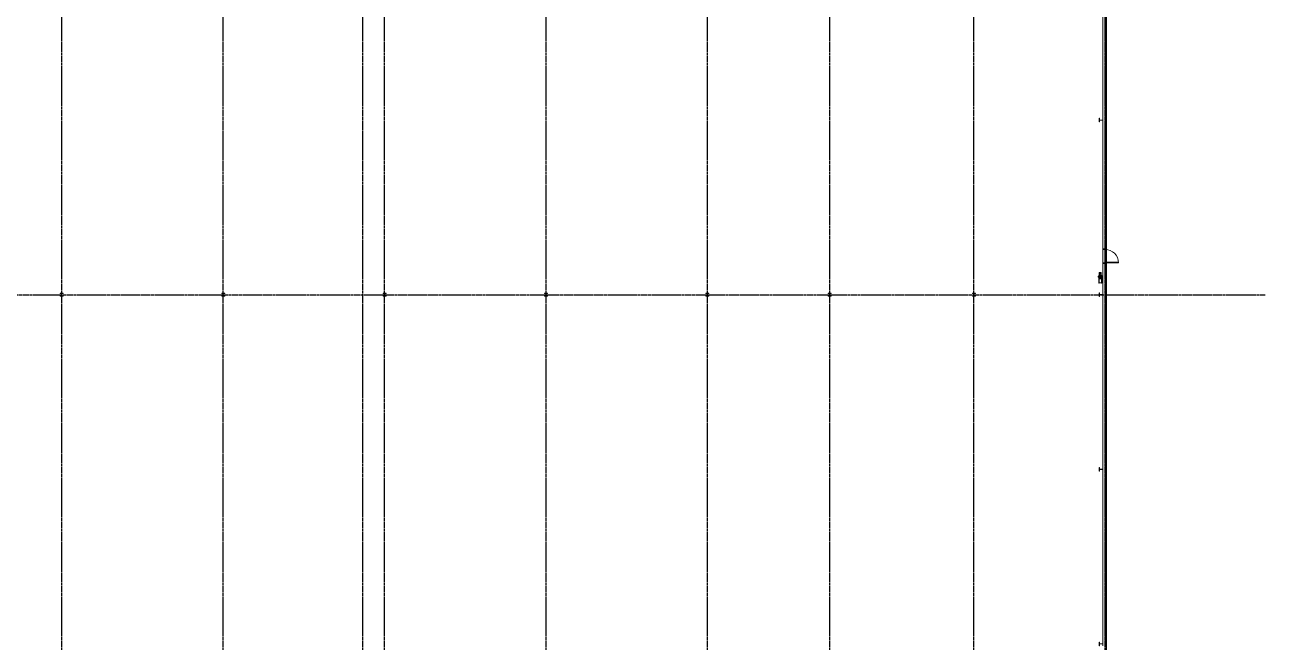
# Model space of a CAD drawing. Header units: millimetres. Extents: x -677815 to 406757, y -145898 to 39000.
# Drawn here: x 195800 to 280998, y -95885 to -53451 of the extents above; entities that cross this region are included whole.
import ezdxf

# ---------------------------------------------------------------- set-up
doc = ezdxf.new("R2010")
doc.units = ezdxf.units.MM
doc.header["$LTSCALE"] = 8
doc.linetypes.add('Xref building Toll$0$Grid Line', pattern=[22.225, 12.7, -3.175, 3.175, -3.175])
for name, color, linetype, lineweight in [('Xref building Toll$0$A-DOOR', 8, 'Continuous', 9), ('Xref building Toll$0$A-DOOR-HDLN', 8, 'Continuous', 9), ('Xref building Toll$0$A-GENM', 8, 'Continuous', 9), ('Xref building Toll$0$A-WALL', 8, 'Continuous', 9), ('Xref building Toll$0$P-SANR-FIXT', 8, 'Continuous', 9), ('Xref building Toll$0$S-COLS', 8, 'Continuous', 9)]:
    doc.layers.add(name, color=color, linetype=linetype, lineweight=lineweight)
doc.layers.add('Xref building Toll$0$S-GRID', color=8, linetype='Continuous')

# ---------------------------------------------------------------- blocks, each defined once
blk = doc.blocks.new('Xref building Toll$0$Toll Grids')
at = {"layer": 'Xref building Toll$0$S-GRID', "linetype": 'Xref building Toll$0$Grid Line'}
for p, q in [((198340, -125373.3), (198340, 36031.5)), ((209427, -125373.2), (209427, 36031.6)), ((220514, -125373.3), (220514, 36031.5)), ((231601, -125373.3), (231601, 36031.5)), ((242688, -125373.3), (242688, 36031.5)), ((251088, -125373.3), (251088, 36031.5)), ((260988, -125373.3), (260988, 36031.5)), ((270000, -125373.3), (270000, 36031.5)), ((219014, -125373.2), (219014, 19027.1)), ((-9195.8, -72000), (280997.7, -72000))]:
    blk.add_line(p, q, dxfattribs=at)
blk = doc.blocks.new('Xref building Toll$0$_SBA 1SWING SPDoor 01a - 920W x 2040H WD-1991709-MASTER GROUND FLOOR')
at = {"layer": 'Xref building Toll$0$A-DOOR'}
for p, q in [((460, 995), (420, 995)), ((420, 75), (420, 995)), ((460, 995), (460, 75)), ((-500, 75), (-500, 75)), ((-500, 75), (-500, -75)), ((-500, 75), (-460, 75)), ((-500, 75), (-460, 75)), ((-500, -75), (-500, 75)), ((-460, -75), (-460, 75)), ((-460, 75), (-460, 75)), ((-460, 75), (-460, -75)), ((460, 75), (420, 75)), ((460, 75), (460, -75)), ((500, 75), (460, 75)), ((460, 75), (460, 75)), ((460, 75), (500, 75)), ((460, -75), (460, 75)), ((500, -75), (500, 75)), ((500, 75), (500, 75)), ((500, 75), (500, -75)), ((-460, -75), (-500, -75)), ((-500, -75), (-500, -75)), ((-460, -75), (-500, -75)), ((-460, -75), (-460, -75)), ((460, -75), (500, -75)), ((460, -75), (460, -75)), ((500, -75), (460, -75)), ((500, -75), (500, -75))]:
    blk.add_line(p, q, dxfattribs=at)
blk.add_arc((460, 75), 920, 90, 180, dxfattribs=at)
at = {"layer": 'Xref building Toll$0$A-DOOR-HDLN'}
blk.add_line((-460, 75), (460, 75), dxfattribs=at)
blk = doc.blocks.new('Xref building Toll$0$UC-Universal Column-Column - C4_5-250UC73-930545-MASTER GROUND FLOOR')
at = {"layer": 'Xref building Toll$0$S-COLS', "lineweight": 18}
for p, q in [((127, 127), (-127, 127)), ((-127, 127), (-127, 112.8)), ((-127, 112.8), (-18.3, 112.8)), ((-4.3, 98.8), (-4.3, -98.8)), ((4.3, -98.8), (4.3, 98.8)), ((18.3, 112.8), (127, 112.8)), ((127, 112.8), (127, 127)), ((-18.3, -112.8), (-127, -112.8)), ((-127, -112.8), (-127, -127)), ((-127, -127), (127, -127)), ((127, -112.8), (18.3, -112.8)), ((127, -127), (127, -112.8))]:
    blk.add_line(p, q, dxfattribs=at)
at = {"layer": 'Xref building Toll$0$S-COLS'}
for p, q in [((-127, 127), (-127, 127)), ((-127, 112.8), (-127, 112.8)), ((127, 127), (127, 127)), ((127, 112.8), (127, 112.8)), ((-127, -112.8), (-127, -112.8)), ((-127, -127), (-127, -127)), ((127, -112.8), (127, -112.8)), ((127, -127), (127, -127))]:
    blk.add_line(p, q, dxfattribs=at)
at = {"layer": 'Xref building Toll$0$S-COLS', "lineweight": 18}
for centre, start, end in [((-18.3, 98.8), 0, 90), ((18.3, 98.8), 90, 180), ((-18.3, -98.8), 270, 0), ((18.3, -98.8), 180, 270)]:
    blk.add_arc(centre, 14, start, end, dxfattribs=at)
blk = doc.blocks.new('Xref building Toll$0$UC-Universal Column-Column - C4_5-250UC73-1332378-MASTER GROUND FLOOR')
at = {"layer": 'Xref building Toll$0$S-COLS', "lineweight": 18}
for p, q in [((-127, 127), (127, 127)), ((-127, 112.8), (-127, 127)), ((-18.3, 112.8), (-127, 112.8)), ((-4.3, -98.8), (-4.3, 98.8)), ((4.3, 98.8), (4.3, -98.8)), ((127, 112.8), (18.3, 112.8)), ((127, 127), (127, 112.8)), ((-127, -112.8), (-18.3, -112.8)), ((-127, -127), (-127, -112.8)), ((127, -127), (-127, -127)), ((18.3, -112.8), (127, -112.8)), ((127, -112.8), (127, -127))]:
    blk.add_line(p, q, dxfattribs=at)
at = {"layer": 'Xref building Toll$0$S-COLS'}
for p, q in [((-127, 127), (-127, 127)), ((-127, 112.8), (-127, 112.8)), ((127, 127), (127, 127)), ((127, 112.8), (127, 112.8)), ((-127, -112.8), (-127, -112.8)), ((-127, -127), (-127, -127)), ((127, -112.8), (127, -112.8)), ((127, -127), (127, -127))]:
    blk.add_line(p, q, dxfattribs=at)
at = {"layer": 'Xref building Toll$0$S-COLS', "lineweight": 18}
for centre, start, end in [((-18.3, 98.8), 360, 90), ((18.3, 98.8), 90, 180), ((-18.3, -98.8), 270, 360), ((18.3, -98.8), 180, 270)]:
    blk.add_arc(centre, 14, start, end, dxfattribs=at)
blk = doc.blocks.new('Xref building Toll$0$UC-Universal Column-Column - C4_5-250UC73-1332379-MASTER GROUND FLOOR')
at = {"layer": 'Xref building Toll$0$S-COLS', "lineweight": 18}
for p, q in [((-127, 127), (127, 127)), ((-127, 112.8), (-127, 127)), ((-18.3, 112.8), (-127, 112.8)), ((-4.3, -98.8), (-4.3, 98.8)), ((4.3, 98.8), (4.3, -98.8)), ((127, 112.8), (18.3, 112.8)), ((127, 127), (127, 112.8)), ((-127, -112.8), (-18.3, -112.8)), ((-127, -127), (-127, -112.8)), ((127, -127), (-127, -127)), ((18.3, -112.8), (127, -112.8)), ((127, -112.8), (127, -127))]:
    blk.add_line(p, q, dxfattribs=at)
at = {"layer": 'Xref building Toll$0$S-COLS'}
for p, q in [((-127, 127), (-127, 127)), ((-127, 112.8), (-127, 112.8)), ((127, 127), (127, 127)), ((127, 112.8), (127, 112.8)), ((-127, -112.8), (-127, -112.8)), ((-127, -127), (-127, -127)), ((127, -112.8), (127, -112.8)), ((127, -127), (127, -127))]:
    blk.add_line(p, q, dxfattribs=at)
at = {"layer": 'Xref building Toll$0$S-COLS', "lineweight": 18}
for centre, start, end in [((-18.3, 98.8), 360, 90), ((18.3, 98.8), 90, 180), ((-18.3, -98.8), 270, 360), ((18.3, -98.8), 180, 270)]:
    blk.add_arc(centre, 14, start, end, dxfattribs=at)
blk = doc.blocks.new('Xref building Toll$0$UC-Universal Column-Column - C4_5-250UC73-1332380-MASTER GROUND FLOOR')
at = {"layer": 'Xref building Toll$0$S-COLS', "lineweight": 18}
for p, q in [((-127, 127), (127, 127)), ((-127, 112.8), (-127, 127)), ((-18.3, 112.8), (-127, 112.8)), ((-4.3, -98.8), (-4.3, 98.8)), ((4.3, 98.8), (4.3, -98.8)), ((127, 112.8), (18.3, 112.8)), ((127, 127), (127, 112.8)), ((-127, -112.8), (-18.3, -112.8)), ((-127, -127), (-127, -112.8)), ((127, -127), (-127, -127)), ((18.3, -112.8), (127, -112.8)), ((127, -112.8), (127, -127))]:
    blk.add_line(p, q, dxfattribs=at)
at = {"layer": 'Xref building Toll$0$S-COLS'}
for p, q in [((-127, 127), (-127, 127)), ((-127, 112.8), (-127, 112.8)), ((127, 127), (127, 127)), ((127, 112.8), (127, 112.8)), ((-127, -112.8), (-127, -112.8)), ((-127, -127), (-127, -127)), ((127, -112.8), (127, -112.8)), ((127, -127), (127, -127))]:
    blk.add_line(p, q, dxfattribs=at)
at = {"layer": 'Xref building Toll$0$S-COLS', "lineweight": 18}
for centre, start, end in [((-18.3, 98.8), 360, 90), ((18.3, 98.8), 90, 180), ((-18.3, -98.8), 270, 360), ((18.3, -98.8), 180, 270)]:
    blk.add_arc(centre, 14, start, end, dxfattribs=at)
blk = doc.blocks.new('Xref building Toll$0$UC-Universal Column-Column - C2_5-200UC60-1337979-MASTER GROUND FLOOR')
at = {"layer": 'Xref building Toll$0$S-COLS', "lineweight": 18}
for p, q in [((-105, 102.5), (105, 102.5)), ((-105, 88.3), (-105, 102.5)), ((-16.05, 88.3), (-105, 88.3)), ((-4.65, -76.9), (-4.65, 76.9)), ((4.65, 76.9), (4.65, -76.9)), ((105, 88.3), (16.05, 88.3)), ((105, 102.5), (105, 88.3)), ((-105, -88.3), (-16.05, -88.3)), ((-105, -102.5), (-105, -88.3)), ((105, -102.5), (-105, -102.5)), ((16.05, -88.3), (105, -88.3)), ((105, -88.3), (105, -102.5))]:
    blk.add_line(p, q, dxfattribs=at)
at = {"layer": 'Xref building Toll$0$S-COLS'}
for p, q in [((-105, 102.5), (-105, 102.5)), ((-105, 88.3), (-105, 88.3)), ((105, 102.5), (105, 102.5)), ((105, 88.3), (105, 88.3)), ((-105, -88.3), (-105, -88.3)), ((-105, -102.5), (-105, -102.5)), ((105, -88.3), (105, -88.3)), ((105, -102.5), (105, -102.5))]:
    blk.add_line(p, q, dxfattribs=at)
at = {"layer": 'Xref building Toll$0$S-COLS', "lineweight": 18}
for centre, start, end in [((-16.05, 76.9), 360, 90), ((16.05, 76.9), 90, 180), ((-16.05, -76.9), 270, 360), ((16.05, -76.9), 180, 270)]:
    blk.add_arc(centre, 11.4, start, end, dxfattribs=at)
blk = doc.blocks.new('Xref building Toll$0$UC-Universal Column-Column - C2_5-200UC60-1338438-MASTER GROUND FLOOR')
at = {"layer": 'Xref building Toll$0$S-COLS', "lineweight": 18}
for p, q in [((-105, 102.5), (105, 102.5)), ((-105, 88.3), (-105, 102.5)), ((-16.05, 88.3), (-105, 88.3)), ((-4.65, -76.9), (-4.65, 76.9)), ((4.65, 76.9), (4.65, -76.9)), ((105, 88.3), (16.05, 88.3)), ((105, 102.5), (105, 88.3)), ((-105, -88.3), (-16.05, -88.3)), ((-105, -102.5), (-105, -88.3)), ((105, -102.5), (-105, -102.5)), ((16.05, -88.3), (105, -88.3)), ((105, -88.3), (105, -102.5))]:
    blk.add_line(p, q, dxfattribs=at)
at = {"layer": 'Xref building Toll$0$S-COLS'}
for p, q in [((-105, 102.5), (-105, 102.5)), ((-105, 88.3), (-105, 88.3)), ((105, 102.5), (105, 102.5)), ((105, 88.3), (105, 88.3)), ((-105, -88.3), (-105, -88.3)), ((-105, -102.5), (-105, -102.5)), ((105, -88.3), (105, -88.3)), ((105, -102.5), (105, -102.5))]:
    blk.add_line(p, q, dxfattribs=at)
at = {"layer": 'Xref building Toll$0$S-COLS', "lineweight": 18}
for centre, start, end in [((-16.05, 76.9), 360, 90), ((16.05, 76.9), 90, 180), ((-16.05, -76.9), 270, 360), ((16.05, -76.9), 180, 270)]:
    blk.add_arc(centre, 11.4, start, end, dxfattribs=at)
blk = doc.blocks.new('Xref building Toll$0$FHD_Standard - 01 - Standard-1800779-MASTER GROUND FLOOR')
at = {"layer": 'Xref building Toll$0$A-GENM'}
for p, q in [((186, 128), (-14, 128)), ((-14, -12), (-14, 128)), ((-14, 128), (-14, -12)), ((186, -12), (186, 128)), ((186, 128), (186, -12)), ((217, 108), (186, 108)), ((186, 8), (186, 108)), ((186, 108), (186, 8)), ((186, 8), (217, 8)), ((217, 108), (217, 58)), ((217, 58), (217, 108)), ((217, 58), (217, 8)), ((217, 8), (217, 58)), ((236, 4), (236, -54)), ((337, 79), (266, 79)), ((266, 59), (337, 59)), ((296, -54), (296, 4)), ((312, 92), (312, 56)), ((347, 108), (315, 108)), ((315, 58), (315, 108)), ((315, 108), (315, 58)), ((315, 8), (315, 58)), ((315, 58), (315, 8)), ((315, 8), (347, 8)), ((318, 94), (318, 56)), ((320, 92), (320, 92)), ((320, 92), (320, 92)), ((320, 56), (320, 56)), ((320, 56), (320, 56)), ((462, 192), (321, 100)), ((322, 56), (322, 94)), ((323, 96), (464, 189)), ((366, 53), (325, 53)), ((325, 49), (366, 49)), ((327, 56), (327, 92)), ((365, 59), (329, 59)), ((329, 51), (329, 51)), ((329, 51), (329, 51)), ((329, 44), (365, 44)), ((372, 79), (337, 79)), ((337, 59), (372, 59)), ((347, 108), (347, 8)), ((347, 8), (347, 108)), ((367, 88), (347, 88)), ((347, 88), (347, 28)), ((347, 28), (347, 88)), ((347, 28), (367, 28)), ((365, 51), (365, 51)), ((365, 51), (365, 51)), ((367, 88), (367, 28)), ((367, 28), (367, 88)), ((400, 68), (367, 68)), ((367, 68), (367, 48)), ((367, 48), (367, 68)), ((367, 48), (400, 48)), ((409, 156), (369, 55)), ((373, 54), (413, 154)), ((390, 128), (390, -12)), ((400, 128), (400, 128)), ((400, 128), (400, 128)), ((400, 48), (400, 68)), ((400, 68), (400, 48)), ((413, 154), (409, 156)), ((409, 156), (413, 154)), ((410, 166), (410, 160)), ((410, -12), (410, 128)), ((411, 166), (461, 166)), ((421, 166), (411, 166)), ((411, 160), (411, 166)), ((411, 160), (421, 160)), ((461, 160), (411, 160)), ((430, 217), (415, 181)), ((419, 179), (415, 181)), ((415, 181), (419, 179)), ((419, 179), (433, 216)), ((461, 166), (421, 166)), ((421, 166), (421, 160)), ((421, 160), (461, 160)), ((451, 232), (431, 220)), ((431, 220), (451, 232)), ((431, 220), (431, 197)), ((431, 197), (431, 220)), ((431, 220), (431, 220)), ((431, 197), (451, 185)), ((451, 185), (431, 197)), ((431, 197), (431, 197)), ((451, 227), (435, 218)), ((435, 218), (451, 227)), ((451, 227), (435, 218)), ((435, 218), (451, 227)), ((435, 218), (435, 199)), ((435, 199), (435, 218)), ((435, 218), (435, 218)), ((435, 218), (435, 199)), ((435, 199), (435, 218)), ((435, 218), (435, 218)), ((435, 199), (451, 190)), ((451, 190), (435, 199)), ((435, 199), (435, 199)), ((435, 199), (451, 190)), ((451, 190), (435, 199)), ((435, 199), (435, 199)), ((435, 178), (435, 168)), ((439, 181), (439, 108)), ((441, 208), (441, 168)), ((471, 220), (451, 232)), ((451, 232), (471, 220)), ((451, 232), (451, 232)), ((467, 218), (451, 227)), ((451, 227), (467, 218)), ((451, 227), (451, 227)), ((467, 218), (451, 227)), ((451, 227), (467, 218)), ((451, 227), (451, 227)), ((451, 208), (451, 208)), ((451, 208), (451, 208)), ((451, 190), (467, 199)), ((467, 199), (451, 190)), ((451, 190), (467, 199)), ((467, 199), (451, 190)), ((451, 185), (471, 197)), ((471, 197), (451, 185)), ((451, 190), (451, 190)), ((451, 190), (451, 190)), ((451, 185), (451, 185)), ((451, 181), (451, 181)), ((451, 181), (451, 181)), ((451, 168), (451, 168)), ((451, 168), (451, 168)), ((451, 168), (451, 168)), ((451, 168), (451, 168)), ((451, 108), (451, 108)), ((451, 108), (451, 108)), ((461, 166), (457, 163)), ((457, 163), (461, 166)), ((457, 163), (475, 141)), ((475, 141), (457, 163)), ((457, 163), (457, 163)), ((461, 168), (461, 208)), ((478, 147), (461, 166)), ((461, 166), (478, 147)), ((461, 166), (461, 166)), ((461, 166), (461, 166)), ((461, 166), (461, 160)), ((461, 166), (461, 160)), ((461, 160), (461, 160)), ((464, 108), (464, 181)), ((467, 199), (467, 218)), ((467, 218), (467, 199)), ((467, 218), (467, 218)), ((467, 199), (467, 218)), ((467, 218), (467, 199)), ((467, 218), (467, 218)), ((467, 199), (467, 199)), ((467, 199), (467, 199)), ((467, 168), (467, 178)), ((471, 197), (471, 220)), ((471, 220), (471, 197)), ((471, 220), (471, 220)), ((471, 197), (471, 197)), ((475, 141), (638, 141)), ((638, 141), (475, 141)), ((475, 141), (475, 141)), ((638, 147), (478, 147)), ((478, 147), (638, 147)), ((478, 147), (478, 147)), ((640, 149), (513, 149)), ((513, 149), (513, 139)), ((513, 139), (513, 149)), ((513, 149), (640, 149)), ((513, 149), (513, 149)), ((513, 139), (640, 139)), ((640, 139), (513, 139)), ((513, 139), (513, 139)), ((638, 141), (638, 147)), ((638, 147), (638, 141)), ((638, 147), (638, 147)), ((638, 141), (638, 141)), ((640, 139), (640, 149)), ((640, 149), (640, 139)), ((640, 149), (640, 149)), ((640, 139), (640, 139)), ((-14, -12), (186, -12)), ((231, -54), (231, -71)), ((301, -71), (301, -54)), ((361, -31), (361, -41)), ((400, -12), (400, -12)), ((400, -12), (400, -12)), ((451, -31), (451, -31)), ((451, -31), (451, -31)), ((451, -41), (451, -41)), ((451, -41), (451, -41)), ((541, -41), (541, -31))]:
    blk.add_line(p, q, dxfattribs=at)
at = {"layer": 'Xref building Toll$0$A-GENM', "flags": 128}
for points in [[(217, 108), (282, 127), (315, 108)], [(315, 8), (251, -10), (217, 8)], [(228, 79), (266, 79), (266, 79)], [(266, 59), (228, 59), (228, 59)], [(390, -12), (390, 21), (390, 88), (390, 128), (390, 128)], [(390, 128), (390, 96), (390, 29), (390, -11), (390, -12)], [(410, 128), (410, 96), (410, 29), (410, -11), (410, -12)], [(410, -12), (410, 21), (410, 88), (410, 128), (410, 128)], [(464, 189), (475, 209), (464, 228), (442, 230), (430, 217)], [(433, 216), (448, 228), (466, 222), (470, 204), (462, 192)], [(435, 208), (435, 195), (435, 178)], [(467, 178), (467, 204), (467, 208)]]:
    blk.add_lwpolyline(points, dxfattribs=at)
at = {"layer": 'Xref building Toll$0$A-GENM'}
for centre, radius, start, end in [((86, 58), 60, 90, 270), ((86, 58), 50, 90, 270), ((86, 58), 50, 90, 270), ((86, 58), 60, 270, 90), ((86, 58), 50, 270, 90), ((86, 58), 50, 270, 90), ((228, 69), 10, 360, 180), ((228, 69), 10, 180, 360), ((400, 58), 10, 90, 270), ((400, 58), 10, 90, 270), ((400, 58), 10, 270, 90), ((400, 58), 10, 270, 90), ((451, 208), 20, 360, 180), ((451, 208), 20, 0, 180), ((451, 208), 20, 180, 360), ((451, 208), 20, 180, 0), ((451, 208), 16, 90, 270), ((451, 208), 12.5, 360, 180), ((451, 208), 12.5, 0, 180), ((451, 208), 12.5, 360, 180), ((451, 208), 12.5, 0, 180), ((451, 208), 12.5, 180, 360), ((451, 208), 12.5, 180, 0), ((451, 208), 12.5, 180, 360), ((451, 208), 12.5, 180, 0), ((451, 208), 16, 270, 90)]:
    blk.add_arc(centre, radius, start, end, dxfattribs=at)
for centre, major_axis, ratio, start_param, end_param in [((266, 4), (-30, 0), 0.5, 3.141593, 6.283185), ((266, 4), (-30, 0), 0.5, 0, 3.141593), ((337, 69), (0, 10), 0.935789, 4.712389, 7.853982), ((337, 69), (0, 10), 0.935789, 4.712389, 7.853982), ((337, 69), (0, 10), 0.935789, 1.570796, 4.712389), ((337, 69), (0, 10), 0.935789, 1.570796, 4.712389), ((372, 69), (0, 10), 0.935789, 4.712389, 7.853982), ((372, 69), (0, 10), 0.935789, 1.570796, 4.712389), ((266, -54), (-35, 0), 0.5, 3.141593, 6.283185), ((266, -71), (-35, 0), 0.5, 3.141593, 6.283185), ((266, -54), (-35, 0), 0.5, 0, 3.141593), ((266, -71), (-35, 0), 0.5, 0, 3.141593), ((266, -54), (30, 0), 0.5, 0, 3.141593), ((266, -54), (-30, 0), 0.5, 0, 3.141593)]:
    blk.add_ellipse(centre, major_axis=major_axis, ratio=ratio, start_param=start_param, end_param=end_param, dxfattribs=at)
for points in [[(86, 118), (83, 118), (79, 118), (74, 117), (71, 116), (69, 116), (67, 115), (64, 114), (61, 113), (58, 111), (56, 110), (53, 109), (51, 107), (46, 103), (42, 99), (37, 92), (33, 86), (31, 81), (29, 76), (28, 72), (27, 68), (27, 63), (26, 58), (27, 54), (27, 48), (29, 42), (31, 36), (32, 32), (34, 29), (37, 24), (42, 18), (46, 14), (50, 11), (52, 9), (54, 8), (56, 7), (58, 6), (61, 4), (64, 3), (67, 2), (69, 1), (71, 1), (74, 0), (79, -1), (83, -1), (86, -2)], [(86, -2), (90, -1), (94, -1), (99, 0), (102, 1), (104, 1), (106, 2), (109, 3), (112, 4), (115, 6), (117, 7), (119, 8), (122, 10), (126, 14), (131, 18), (136, 25), (140, 31), (142, 36), (144, 40), (145, 45), (146, 49), (146, 54), (146, 58), (146, 63), (146, 69), (144, 75), (142, 81), (141, 85), (139, 88), (136, 93), (131, 99), (126, 103), (123, 106), (121, 108), (119, 109), (117, 110), (115, 111), (112, 113), (109, 114), (106, 115), (104, 116), (102, 116), (99, 117), (94, 118), (90, 118), (86, 118)]]:
    blk.add_open_spline(points, degree=3, knots=[0, 0, 0, 0, 0.045455, 0.068182, 0.079545, 0.090909, 0.102273, 0.113636, 0.136364, 0.159091, 0.170455, 0.181818, 0.204545, 0.227273, 0.272727, 0.318182, 0.363636, 0.386364, 0.409091, 0.431818, 0.454545, 0.477273, 0.5, 0.522727, 0.545455, 0.590909, 0.613636, 0.636364, 0.659091, 0.681818, 0.727273, 0.772727, 0.795455, 0.806818, 0.818182, 0.829545, 0.840909, 0.863636, 0.886364, 0.897727, 0.909091, 0.920455, 0.931818, 0.954545, 1, 1, 1, 1], dxfattribs=at)
at = {"layer": 'Xref building Toll$0$P-SANR-FIXT'}
for p, q in [((724, 164), (183, 164)), ((183, 164), (183, 139)), ((183, 139), (218, 139)), ((218, 139), (218, -15)), ((689, 139), (218, 139)), ((689, -15), (689, 139)), ((689, 139), (724, 139)), ((724, 139), (724, 164)), ((218, -15), (183, -15)), ((183, -15), (183, -40)), ((183, -40), (724, -40)), ((689, -15), (218, -15)), ((724, -15), (689, -15)), ((724, -40), (724, -15))]:
    blk.add_line(p, q, dxfattribs=at)
blk = doc.blocks.new('Xref building Toll$0$building block 28092016')
at = {"layer": 'Xref building Toll$0$A-WALL', "lineweight": 18}
for p, q in [((992615, -671434), (992615, -791564)), ((992644, -791593), (992644, -671405))]:
    blk.add_line(p, q, dxfattribs=at)
at = {"layer": 'Xref building Toll$0$A-WALL'}
for p, q in [((992550, -703389), (992550, -767499)), ((992400, -731372), (992400, -719626)), ((992400, -743372), (992400, -731626)), ((992400, -755372), (992400, -743626)), ((992400, -767372), (992400, -755626))]:
    blk.add_line(p, q, dxfattribs=at)
at = {"layer": 'Xref building Toll$0$A-DOOR', "rotation": 270}
blk.add_blockref('Xref building Toll$0$_SBA 1SWING SPDoor 01a - 920W x 2040H WD-1991709-MASTER GROUND FLOOR', (992475, -740847), dxfattribs=at)
at = {"layer": 'Xref building Toll$0$A-GENM', "rotation": 270}
blk.add_blockref('Xref building Toll$0$FHD_Standard - 01 - Standard-1800779-MASTER GROUND FLOOR', (992164, -741989), dxfattribs=at)
at = {"layer": 'Xref building Toll$0$S-COLS'}
for name, p, rotation in [('Xref building Toll$0$UC-Universal Column-Column - C4_5-250UC73-930545-MASTER GROUND FLOOR', (992273, -731499), 90), ('Xref building Toll$0$UC-Universal Column-Column - C2_5-200UC60-1338438-MASTER GROUND FLOOR', (920890, -743499), 180), ('Xref building Toll$0$UC-Universal Column-Column - C2_5-200UC60-1338438-MASTER GROUND FLOOR', (931977, -743499), 180), ('Xref building Toll$0$UC-Universal Column-Column - C2_5-200UC60-1337979-MASTER GROUND FLOOR', (943064, -743499), 180), ('Xref building Toll$0$UC-Universal Column-Column - C2_5-200UC60-1338438-MASTER GROUND FLOOR', (954151, -743499), 180), ('Xref building Toll$0$UC-Universal Column-Column - C2_5-200UC60-1338438-MASTER GROUND FLOOR', (965238, -743499), 180), ('Xref building Toll$0$UC-Universal Column-Column - C2_5-200UC60-1338438-MASTER GROUND FLOOR', (973638, -743499), 180), ('Xref building Toll$0$UC-Universal Column-Column - C2_5-200UC60-1338438-MASTER GROUND FLOOR', (983538, -743499), 180), ('Xref building Toll$0$UC-Universal Column-Column - C4_5-250UC73-1332380-MASTER GROUND FLOOR', (992273, -743499), 270), ('Xref building Toll$0$UC-Universal Column-Column - C4_5-250UC73-1332379-MASTER GROUND FLOOR', (992273, -755499), 270), ('Xref building Toll$0$UC-Universal Column-Column - C4_5-250UC73-1332378-MASTER GROUND FLOOR', (992273, -767499), 270)]:
    blk.add_blockref(name, p, dxfattribs=dict(at, rotation=rotation))
blk = doc.blocks.new('Xref building Toll')
for name, p in [('Xref building Toll$0$Toll Grids', (0, 0)), ('Xref building Toll$0$building block 28092016', (-722550, 671499))]:
    blk.add_blockref(name, p)

msp = doc.modelspace()

# ---------------------------------------------------------------- block references
msp.add_blockref('Xref building Toll', (0, 0))

doc.saveas('drawing.dxf')
